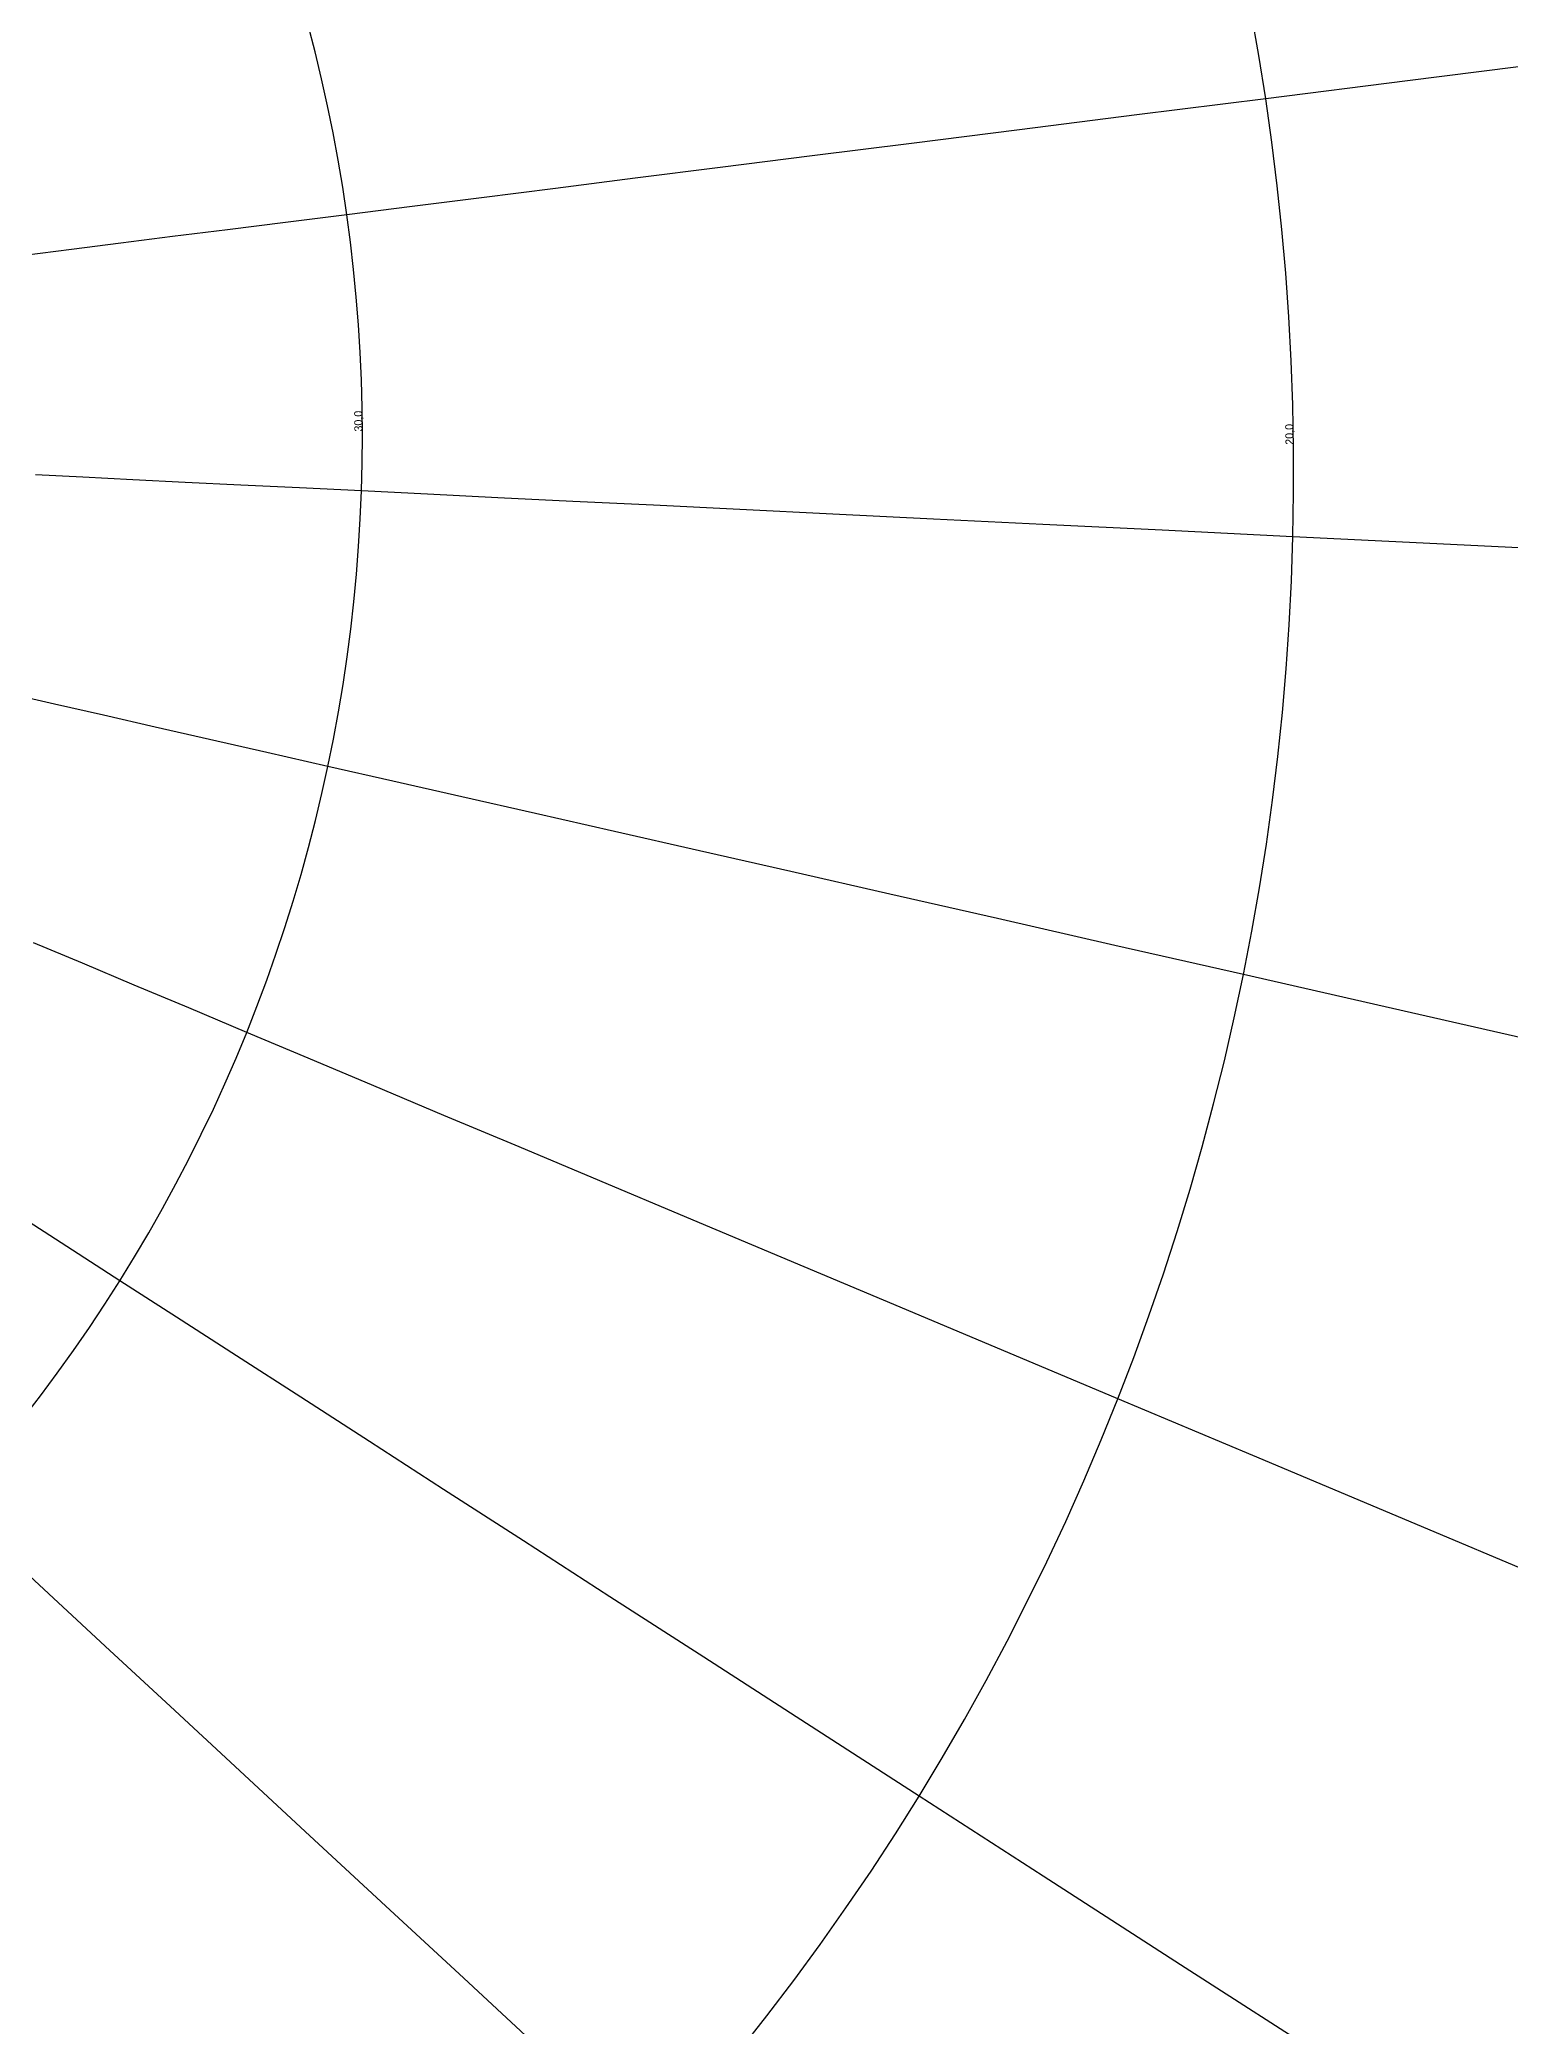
# Model space of a CAD drawing. Extents: x -36224 to 36225, y -38121 to 34420.
# Drawn here: x 8806 to 19042, y -11282 to 2542 of the extents above; entities that cross this region are included whole.
import ezdxf

# ---------------------------------------------------------------- set-up
doc = ezdxf.new("R2010")
doc.units = 0
for name, color, linetype in [('MERIDIANS', 7, 'Continuous'), ('PARALLEL_LABELS', 7, 'Continuous'), ('PARALLELS', 7, 'Continuous')]:
    doc.layers.add(name, color=color, linetype=linetype)

msp = doc.modelspace()

# ---------------------------------------------------------------- linework, layer by layer
at = {"layer": 'MERIDIANS'}
for p, q in [((19416.68781, 2393.8711), (18325.73301, 2256.23966)), ((18325.73301, 2256.23966), (17339.69517, 2131.84421)), ((17339.69517, 2131.84421), (16443.61307, 2018.7973)), ((16443.61307, 2018.7973), (15625.23701, 1915.55354)), ((14874.44098, 1820.83547), (14182.78129, 1733.57785)), ((15625.23701, 1915.55354), (14874.44098, 1820.83547)), ((14182.78129, 1733.57785), (13543.16102, 1652.88536)), ((12949.57154, 1577.99997), (12396.89151, 1508.27559)), ((13543.16102, 1652.88536), (12949.57154, 1577.99997)), ((11880.72869, 1443.1581), (11397.29455, 1382.16956)), ((12396.89151, 1508.27559), (11880.72869, 1443.1581)), ((10515.89345, 1270.97476), (10112.55677, 1220.09107)), ((10943.30382, 1324.89552), (10515.89345, 1270.97476)), ((11397.29455, 1382.16956), (10943.30382, 1324.89552)), ((9369.54567, 1126.35512), (9026.20013, 1083.03972)), ((9731.08956, 1171.96636), (9369.54567, 1126.35512)), ((10112.55677, 1220.09107), (9731.08956, 1171.96636)), ((9026.20013, 1083.03972), (8699.51854, 1041.82659)), ((9106.53911, -502.67171), (8776.25987, -486.45996)), ((9453.7218, -519.71316), (9106.53911, -502.67171)), ((9819.36825, -537.66091), (9453.7218, -519.71316)), ((10205.23309, -556.60108), (9819.36825, -537.66091)), ((10613.2966, -576.63087), (10205.23309, -556.60108)), ((11045.80242, -597.86041), (10613.2966, -576.63087)), ((11505.30299, -620.41499), (11045.80242, -597.86041)), ((11994.71477, -644.43775), (11505.30299, -620.41499)), ((12517.38572, -670.09305), (11994.71477, -644.43775)), ((13077.17841, -697.57046), (12517.38572, -670.09305)), ((13678.57306, -727.08991), (13077.17841, -697.57046)), ((14326.79634, -758.90793), (13678.57306, -727.08991)), ((15027.98386, -793.32571), (14326.79634, -758.90793)), ((15789.38699, -830.69917), (15027.98386, -793.32571)), ((16619.63887, -871.45206), (15789.38699, -830.69917)), ((17529.10027, -916.09296), (16619.63887, -871.45206)), ((18530.31482, -965.23756), (17529.10027, -916.09296)), ((19638.61629, -1019.63851), (18530.31482, -965.23756)), ((8909.76207, -2081.63822), (8585.94752, -2008.00711)), ((9250.20387, -2159.05013), (8909.76207, -2081.63822)), ((9608.81152, -2240.59272), (9250.20387, -2159.05013)), ((9987.31577, -2326.65952), (9608.81152, -2240.59272)), ((10387.6706, -2417.69486), (9987.31577, -2326.65952)), ((10812.09057, -2514.20229), (10387.6706, -2417.69486)), ((11263.09599, -2616.75489), (10812.09057, -2514.20229)), ((11743.56773, -2726.00774), (11263.09599, -2616.75489)), ((12256.81429, -2842.71315), (11743.56773, -2726.00774)), ((12806.6544, -2967.73944), (12256.81429, -2842.71315)), ((13397.51956, -3102.09428), (12806.6544, -2967.73944)), ((14034.58231, -3246.95383), (13397.51956, -3102.09428)), ((14723.91811, -3403.69958), (14034.58231, -3246.95383)), ((15472.71162, -3573.96522), (14723.91811, -3403.69958)), ((16289.52224, -3759.69703), (15472.71162, -3573.96522)), ((9103.80371, -3884.57972), (8763.3101, -3741.374)), ((17184.62967, -3963.2325), (16289.52224, -3759.69703)), ((9463.2507, -4035.75691), (9103.80371, -3884.57972)), ((18170.48937, -4187.40382), (17184.62967, -3963.2325)), ((9843.51722, -4195.69043), (9463.2507, -4035.75691)), ((10246.71899, -4365.27012), (9843.51722, -4195.69043)), ((19262.34064, -4435.6762), (18170.48937, -4187.40382)), ((10675.26465, -4545.50901), (10246.71899, -4365.27012)), ((11131.9085, -4737.56551), (10675.26465, -4545.50901)), ((11619.81493, -4942.77051), (11131.9085, -4737.56551)), ((12142.63795, -5162.66083), (11619.81493, -4942.77051)), ((12704.61987, -5399.0207), (12142.63795, -5162.66083)), ((13310.71487, -5653.93376), (12704.61987, -5399.0207)), ((8995.3509, -5855.2286), (8647.09607, -5630.69909)), ((13966.74511, -5929.84873), (13310.71487, -5653.93376)), ((9364.67657, -6093.34306), (8995.3509, -5855.2286)), ((14679.59978, -6229.66307), (13966.74511, -5929.84873)), ((9757.29168, -6346.47287), (9364.67657, -6093.34306)), ((10175.73408, -6616.25424), (9757.29168, -6346.47287)), ((15457.4915, -6556.83087), (14679.59978, -6229.66307)), ((10622.9206, -6904.56774), (10175.73408, -6616.25424)), ((16310.29049, -6915.50336), (15457.4915, -6556.83087)), ((11102.22074, -7213.58577), (10622.9206, -6904.56774)), ((17249.96523, -7310.7143), (16310.29049, -6915.50336)), ((11617.54818, -7545.83161), (11102.22074, -7213.58577)), ((18291.17175, -7748.62775), (17249.96523, -7310.7143)), ((12173.47551, -7904.25332), (11617.54818, -7545.83161)), ((19452.05315, -8236.87438), (18291.17175, -7748.62775)), ((8902.25519, -8302.45664), (8535.37799, -7962.59273)), ((12775.37915, -8292.31722), (12173.47551, -7904.25332)), ((13429.62436, -8714.12717), (12775.37915, -8292.31722)), ((9294.41058, -8665.73751), (8902.25519, -8302.45664)), ((9714.81516, -9055.18756), (9294.41058, -8665.73751)), ((14143.80376, -9174.57836), (13429.62436, -8714.12717)), ((10166.92109, -9474.00478), (9714.81516, -9055.18756)), ((14927.04841, -9679.55782), (14143.80376, -9174.57836)), ((10654.76344, -9925.92714), (10166.92109, -9474.00478)), ((15790.43854, -10236.20928), (14927.04841, -9679.55782)), ((11183.08879, -10415.35172), (10654.76344, -9925.92714)), ((16747.55327, -10853.28758), (15790.43854, -10236.20928)), ((11757.51949, -10947.4869), (11183.08879, -10415.35172)), ((17815.21748, -11541.64019), (16747.55327, -10853.28758)), ((12384.76565, -11528.54872), (11757.51949, -10947.4869))]:
    msp.add_line(p, q, dxfattribs=at)
at = {"layer": 'PARALLELS'}
for p, q in [((10722.38622, 2457.35697), (10674.16977, 2643.42335)), ((17291.72865, 2433.11294), (17238.55458, 2733.37785)), ((10767.3716, 2270.43226), (10722.38622, 2457.35697)), ((17339.69517, 2131.84421), (17291.72865, 2433.11294)), ((10809.10986, 2082.70495), (10767.3716, 2270.43226)), ((10847.58589, 1894.2311), (10809.10986, 2082.70495)), ((17382.4332, 1829.66135), (17339.69517, 2131.84421)), ((10882.78553, 1705.06709), (10847.58589, 1894.2311)), ((17419.92331, 1526.65456), (17382.4332, 1829.66135)), ((10914.69558, 1515.26958), (10882.78553, 1705.06709)), ((17452.14761, 1222.91452), (17419.92331, 1526.65456)), ((10943.30382, 1324.89552), (10914.69558, 1515.26958)), ((10968.599, 1134.00211), (10943.30382, 1324.89552)), ((10990.57085, 942.64683), (10968.599, 1134.00211)), ((17479.08977, 918.53233), (17452.14761, 1222.91452)), ((11009.21009, 750.88734), (10990.57085, 942.64683)), ((17500.73499, 613.59955), (17479.08977, 918.53233)), ((11024.50843, 558.78156), (11009.21009, 750.88734)), ((11036.4586, 366.38757), (11024.50843, 558.78156)), ((17517.07007, 308.20811), (17500.73499, 613.59955)), ((11045.05431, 173.76366), (11036.4586, 366.38757)), ((17528.08336, 2.45034), (17517.07007, 308.20811)), ((11050.29029, -19.03174), (11045.05431, 173.76366)), ((17533.76485, -303.58113), (17528.08336, 2.45034)), ((11052.16228, -211.94004), (11050.29029, -19.03174)), ((11050.66707, -404.90254), (11052.16228, -211.94004)), ((11045.80242, -597.86041), (11050.66707, -404.90254)), ((17534.10609, -609.79332), (17533.76485, -303.58113)), ((11037.56717, -790.75475), (11045.80242, -597.86041)), ((17529.10027, -916.09296), (17534.10609, -609.79332)), ((11025.96116, -983.52657), (11037.56717, -790.75475)), ((17518.7422, -1222.38654), (17529.10027, -916.09296)), ((11010.98528, -1176.11682), (11025.96116, -983.52657)), ((10992.64145, -1368.46644), (11010.98528, -1176.11682)), ((17503.02834, -1528.5803), (17518.7422, -1222.38654)), ((10970.93263, -1560.51631), (10992.64145, -1368.46644)), ((10945.86284, -1752.20736), (10970.93263, -1560.51631)), ((17481.95678, -1834.58028), (17503.02834, -1528.5803)), ((10917.43711, -1943.48049), (10945.86284, -1752.20736)), ((17455.52727, -2140.29235), (17481.95678, -1834.58028)), ((10885.66155, -2134.27667), (10917.43711, -1943.48049)), ((10850.5433, -2324.53691), (10885.66155, -2134.27667)), ((17423.74122, -2445.62223), (17455.52727, -2140.29235)), ((10812.09057, -2514.20229), (10850.5433, -2324.53691)), ((17386.60171, -2750.47552), (17423.74122, -2445.62223)), ((10770.31258, -2703.214), (10812.09057, -2514.20229)), ((10725.21964, -2891.51333), (10770.31258, -2703.214)), ((17344.11351, -3054.75774), (17386.60171, -2750.47552)), ((10676.82309, -3079.04171), (10725.21964, -2891.51333)), ((10625.13532, -3265.74071), (10676.82309, -3079.04171)), ((17296.28306, -3358.37435), (17344.11351, -3054.75774)), ((10570.16977, -3451.55209), (10625.13532, -3265.74071)), ((10511.94094, -3636.41778), (10570.16977, -3451.55209)), ((17243.11851, -3661.23079), (17296.28306, -3358.37435)), ((10450.46434, -3820.27993), (10511.94094, -3636.41778)), ((17184.62967, -3963.2325), (17243.11851, -3661.23079)), ((10385.75656, -4003.0809), (10450.46434, -3820.27993)), ((10317.83523, -4184.76334), (10385.75656, -4003.0809)), ((17120.82809, -4264.28495), (17184.62967, -3963.2325)), ((10246.71899, -4365.27012), (10317.83523, -4184.76334)), ((17051.72701, -4564.29369), (17120.82809, -4264.28495)), ((10172.42753, -4544.54442), (10246.71899, -4365.27012)), ((10094.98159, -4722.52973), (10172.42753, -4544.54442)), ((16977.34138, -4863.16437), (17051.72701, -4564.29369)), ((10014.40292, -4899.16985), (10094.98159, -4722.52973)), ((9930.71428, -5074.40895), (10014.40292, -4899.16985)), ((16897.68786, -5160.80276), (16977.34138, -4863.16437)), ((9843.93949, -5248.19154), (9930.71428, -5074.40895)), ((9754.10334, -5420.46252), (9843.93949, -5248.19154)), ((16812.78482, -5457.1148), (16897.68786, -5160.80276)), ((9661.23165, -5591.16721), (9754.10334, -5420.46252)), ((16722.65238, -5752.00664), (16812.78482, -5457.1148)), ((9565.35125, -5760.25134), (9661.23165, -5591.16721)), ((9466.48996, -5927.66108), (9565.35125, -5760.25134)), ((16627.31232, -6045.38464), (16722.65238, -5752.00664)), ((9364.67657, -6093.34306), (9466.48996, -5927.66108)), ((16526.7882, -6337.15542), (16627.31232, -6045.38464)), ((9259.94089, -6257.2444), (9364.67657, -6093.34306)), ((9152.31368, -6419.31272), (9259.94089, -6257.2444)), ((16421.10527, -6627.22591), (16526.7882, -6337.15542)), ((9041.82667, -6579.49615), (9152.31368, -6419.31272)), ((8928.51255, -6737.74336), (9041.82667, -6579.49615)), ((16310.29049, -6915.50336), (16421.10527, -6627.22591)), ((8812.40498, -6894.00359), (8928.51255, -6737.74336)), ((8693.53852, -7048.22662), (8812.40498, -6894.00359)), ((16194.37255, -7201.89539), (16310.29049, -6915.50336)), ((16073.38185, -7486.31), (16194.37255, -7201.89539)), ((15947.35052, -7768.65563), (16073.38185, -7486.31)), ((15816.31236, -8048.84118), (15947.35052, -7768.65563)), ((15680.30292, -8326.77604), (15816.31236, -8048.84118)), ((15539.35941, -8602.37013), (15680.30292, -8326.77604)), ((15393.52076, -8875.53395), (15539.35941, -8602.37013)), ((15242.82757, -9146.17858), (15393.52076, -8875.53395)), ((15087.32214, -9414.21574), (15242.82757, -9146.17858)), ((14927.04841, -9679.55782), (15087.32214, -9414.21574)), ((14762.05201, -9942.11789), (14927.04841, -9679.55782)), ((14592.38023, -10201.80978), (14762.05201, -9942.11789)), ((14418.08197, -10458.54806), (14592.38023, -10201.80978)), ((14239.20778, -10712.24813), (14418.08197, -10458.54806)), ((14055.80985, -10962.82621), (14239.20778, -10712.24813)), ((13867.94195, -11210.19939), (14055.80985, -10962.82621)), ((13675.65945, -11454.28566), (13867.94195, -11210.19939))]:
    msp.add_line(p, q, dxfattribs=at)

# ---------------------------------------------------------------- texts
at = {"layer": 'PARALLEL_LABELS'}
for s, rotation, p in [('30,0', 90.55599, (11051.89215, -184.10335)), ('20,0', 91.06358, (17533.24812, -275.74793))]:
    msp.add_text(s, height=55.676, rotation=rotation, dxfattribs=at).set_placement(p)

doc.saveas('drawing.dxf')
